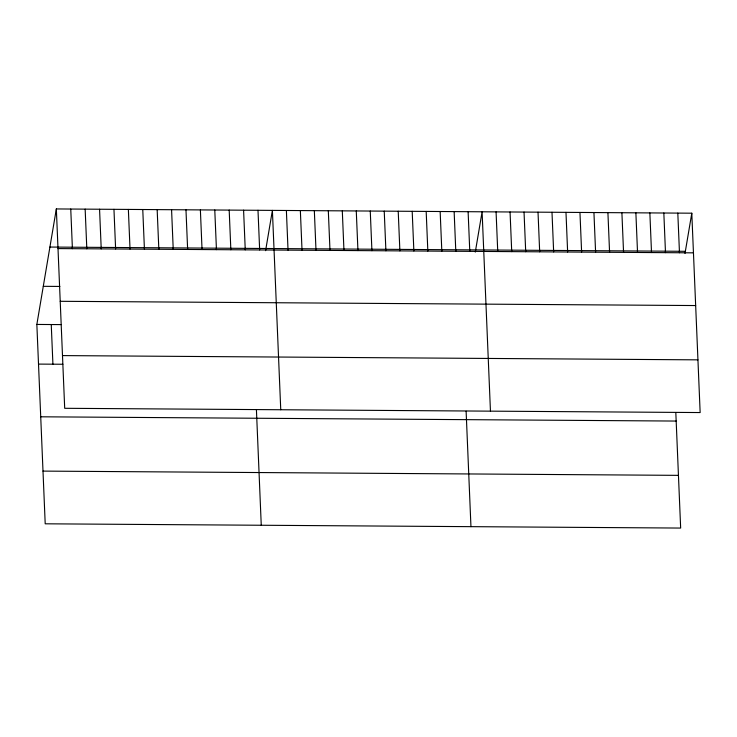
<?xml version="1.0" encoding="UTF-8"?>
<svg xmlns="http://www.w3.org/2000/svg" width="737" height="737" viewBox="0 0 737 737"><rect width="100%" height="100%" fill="white"/><g stroke="black" fill="none" stroke-linecap="round" stroke-linejoin="round"><path stroke-width="1.11" d="M675.82 412.619L680.656 528.061L45.206 523.804L36.85 324.446L56.344 208.94L691.794 213.196L700.15 412.554L64.699 408.298L56.344 208.94M265.596 250.681L272.395 210.386L280.751 409.744M475.291 252.091L482.099 211.786L490.455 411.154M684.995 253.491L691.794 213.196M49.913 247.052L685.364 251.308M58.011 248.59L693.453 252.846M43.28 286.325L59.9 286.435M60.213 301.295L695.664 305.551M36.85 324.446L61.226 324.602M62.488 355.593L697.939 359.849M38.508 364.096L62.885 364.253M40.719 416.801L676.17 421.057M42.995 471.1L678.445 475.356M677.81 213.104L679.477 252.754M663.834 213.002L665.493 252.653M649.859 212.91L651.517 252.561M635.874 212.818L637.533 252.469M621.899 212.726L623.557 252.376M607.914 212.634L609.573 252.284M593.939 212.542L595.597 252.192M579.955 212.44L581.613 252.091M565.979 212.348L567.637 251.999M551.995 212.256L553.653 251.907M538.019 212.164L539.677 251.814M524.035 212.072L525.702 251.722M510.059 211.98L511.718 251.63M496.075 211.878L497.742 251.529M468.115 211.694L469.782 251.345M466.116 411.218L470.952 526.66M454.139 211.602L455.798 251.253M440.155 211.51L441.822 251.16M426.179 211.418L427.838 251.068M412.195 211.316L413.862 250.967M398.22 211.224L399.878 250.875M384.235 211.132L385.902 250.783M370.26 211.04L371.918 250.691M356.275 210.948L357.942 250.598M342.3 210.856L343.958 250.506M328.315 210.754L329.983 250.414M314.34 210.662L315.998 250.313M300.355 210.57L302.023 250.221M286.38 210.478L288.038 250.129M257.996 210.285L259.654 249.935M256.421 409.809L261.257 525.251M243.588 210.192L245.255 249.843M229.189 210.091L230.847 249.742M214.78 209.999L216.448 249.65M200.381 209.898L202.039 249.548M185.973 209.805L187.64 249.456M171.574 209.704L173.232 249.364M157.165 209.612L158.833 249.263M142.766 209.52L144.424 249.17M128.367 209.419L130.025 249.069M113.959 209.326L115.617 248.977M99.559 209.225L101.218 248.876M85.151 209.133L86.819 248.784M70.752 209.032L72.41 248.682M51.249 324.538L52.917 364.189"/></g></svg>
